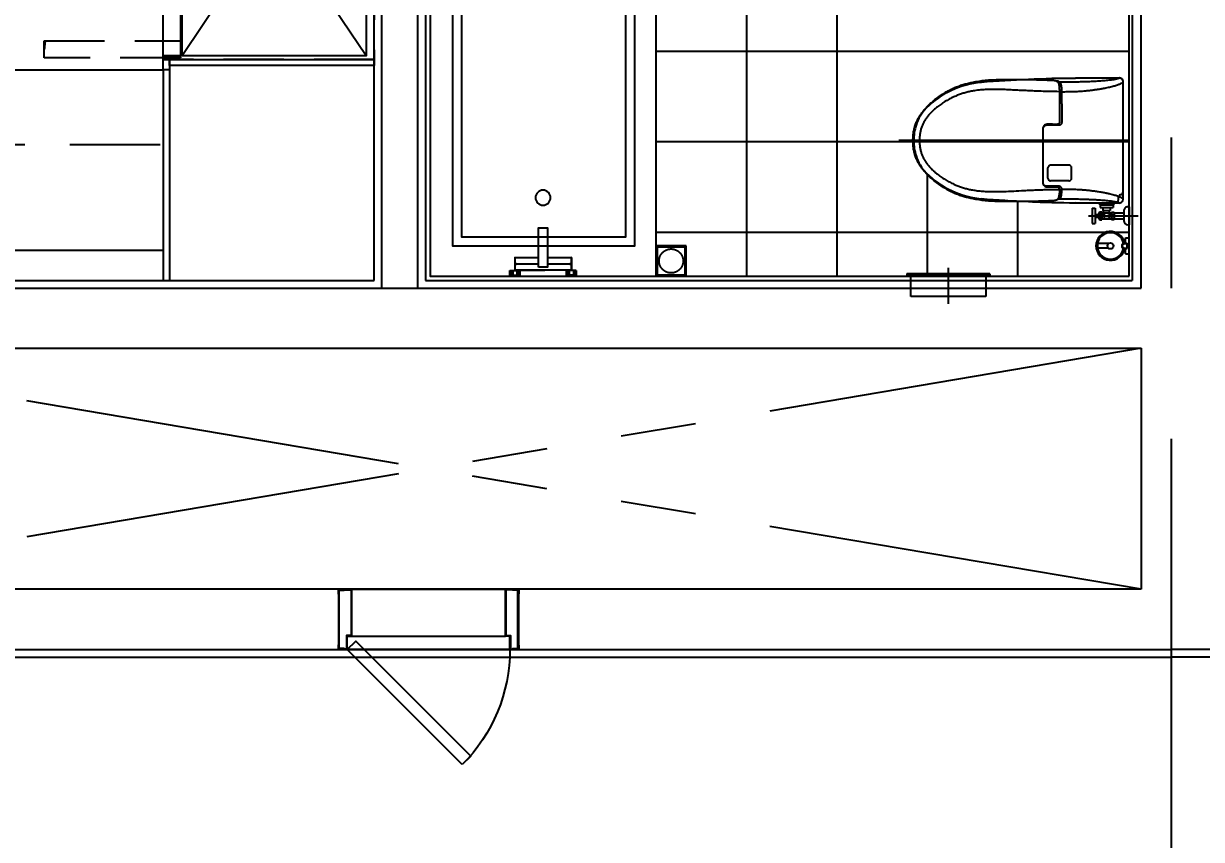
# Model space of a CAD drawing. Header units: millimetres. Extents: x 10000 to 302800, y 6800 to 229018.
# Drawn here: x 195569 to 199478, y 153506 to 156215 of the extents above; entities that cross this region are included whole.
import ezdxf
from ezdxf.enums import TextEntityAlignment as Align

# ---------------------------------------------------------------- set-up
doc = ezdxf.new("R2010")
doc.units = ezdxf.units.MM
doc.header["$LTSCALE"] = 400
doc.header["$MEASUREMENT"] = 0
for name, pattern in [('X-GRID_5~ROOF$0$CENTER2', [1.125, 0.75, -0.125, 0.125, -0.125]), ('X-ROOM TYPE-SR-2bay_1_8F 확장형-2$0$HIDDEN', [0.375, 0.25, -0.125]), ('X-ROOM TYPE-SR-2bay_1_8F 확장형-2$0$PHANTOM2', [1.25, 0.625, -0.125, 0.125, -0.125, 0.125, -0.125]), ('X-ROOM TYPE-SR-2bay_1_8F 확장형-2$0$X-ROOM TYPE-HOTEL-DS-1$0$DASHED', [3, 2, -1])]:
    doc.linetypes.add(name, pattern=pattern)
doc.layers.get('0').update_dxf_attribs({"linetype": 'CONTINUOUS'})
for name, color, linetype in [('A-DIM1', 7, 'CONTINUOUS'), ('X-EXT_8F$0$A-254', 254, 'CONTINUOUS'), ('X-GRID_5~ROOF$0$A-CEN1', 1, 'X-GRID_5~ROOF$0$CENTER2'), ('X-INT-HOTEL-8F$0$A-DOOR', 4, 'CONTINUOUS'), ('X-ROOM TYPE-SR-2bay_1_8F 확장형-1$0$.WA_Wall-Finish', 252, 'CONTINUOUS'), ('X-ROOM TYPE-SR-2bay_1_8F 확장형-1$0$A-WALD', 7, 'CONTINUOUS'), ('X-ROOM TYPE-SR-2bay_1_8F 확장형-2$0$.WA_Built-in_Lower', 252, 'CONTINUOUS'), ('X-ROOM TYPE-SR-2bay_1_8F 확장형-2$0$.WA_Floor-Fin', 252, 'CONTINUOUS'), ('X-ROOM TYPE-SR-2bay_1_8F 확장형-2$0$.WA_Sani-Fix', 252, 'CONTINUOUS'), ('X-ROOM TYPE-SR-2bay_1_8F 확장형-2$0$.WA_SANIDRAIN', 252, 'CONTINUOUS'), ('X-ROOM TYPE-SR-2bay_1_8F 확장형-2$0$.WA_Wall-Finish', 252, 'CONTINUOUS'), ('X-ROOM TYPE-SR-2bay_1_8F 확장형-2$0$A-OPEN2', 252, 'X-ROOM TYPE-SR-2bay_1_8F 확장형-2$0$X-ROOM TYPE-HOTEL-DS-1$0$DASHED'), ('X-ROOM TYPE-SR-2bay_1_8F 확장형-2$0$A-WALD', 7, 'CONTINUOUS'), ('X-ROOM TYPE-SR-2bay_1_8F 확장형-2$0$X-ROOM TYPE-SR-2bay_1$0$.WA_Sani-Fix', 252, 'CONTINUOUS')]:
    doc.layers.add(name, color=color, linetype=linetype)
doc.styles.add('X-ROOM TYPE-SR-2bay_1_8F 확장형-2$0$Hrtext', font='arial.ttf', dxfattribs={"width": 0.8})

# ---------------------------------------------------------------- blocks, each defined once
blk = doc.blocks.new('X-EXT_8F')
at = {"layer": 'X-EXT_8F$0$A-254'}
h = blk.add_hatch(dxfattribs=at)
h.set_pattern_fill('LINE', color=252, scale=100, angle=90)
h.set_pattern_definition([(90, (0, 0), (-317.5, 2e-14), [])])
edge = h.paths.add_edge_path()
edge.add_line((214444.8, 68021.2), (188877.6, 70521.2))
edge.add_line((188877.6, 70521.2), (174255.5, 70521.2))
edge.add_arc((174255.5, 68371.2), 2150, 90, 167)
edge.add_line((172160.6, 68854.9), (172053.9, 68392.8))
edge.add_arc((174148.8, 67909.2), 2150, 167, 180)
edge.add_line((171998.8, 67909.2), (171998.8, 38021.2))
edge.add_arc((174148.8, 38021.2), 2150, 180, 270)
edge.add_line((174148.8, 35871.2), (195098.8, 35871.2))
edge.add_line((195098.8, 35871.2), (195098.8, 36521.2))
edge.add_line((195098.8, 36521.2), (174648.8, 36521.2))
edge.add_arc((174648.8, 38021.2), 1500, 180, 270, ccw=False)
edge.add_line((173148.8, 38021.2), (173148.8, 67371.2))
edge.add_arc((174648.8, 67371.2), 1500, 90, 180, ccw=False)
edge.add_line((174648.8, 68871.2), (187974.8, 68871.2))
edge.add_line((187974.8, 68871.2), (202089.9, 68021.2))
edge.add_line((202089.9, 68021.2), (214444.8, 68021.2))
blk = doc.blocks.new('X-GRID_5~ROOF')
at = {"layer": 'X-GRID_5~ROOF$0$A-CEN1', "ltscale": 10}
blk.add_line((194598.8, 81871.2), (194598.8, 33068.4), dxfattribs=at)
blk = doc.blocks.new('X-ROOM TYPE-SR-2bay_1_8F 확장형-2$0$REF-604L')
at = {"layer": 'X-ROOM TYPE-SR-2bay_1_8F 확장형-2$0$.WA_Built-in_Lower', "ltscale": 2}
for p, q in [((-454, 27), (454, 638)), ((454, 27), (-454, 638))]:
    blk.add_line(p, q, dxfattribs=at)
at = {"layer": 'X-ROOM TYPE-SR-2bay_1_8F 확장형-2$0$.WA_Built-in_Lower', "linetype": 'X-ROOM TYPE-SR-2bay_1_8F 확장형-2$0$HIDDEN', "ltscale": 2}
for points in [[(-461, 643), (-461, 1095), (-404, 1095), (-404, 643)], [(461, 643), (461, 1095), (404, 1095), (404, 643)], [(-466, 700), (466, 700), (466, 0), (-466, 0)]]:
    blk.add_lwpolyline(points, close=True, dxfattribs=at)
at = {"layer": 'X-ROOM TYPE-SR-2bay_1_8F 확장형-2$0$.WA_Built-in_Lower'}
for points in [[(-454, 700), (-2, 700), (-2, 643), (-454, 643)], [(2, 643), (454, 643), (454, 700), (2, 700)], [(-454, 638), (454, 638), (454, 27), (-454, 27)]]:
    blk.add_lwpolyline(points, close=True, dxfattribs=at)
at = {"layer": 'X-ROOM TYPE-SR-2bay_1_8F 확장형-2$0$.WA_Built-in_Lower', "linetype": 'X-ROOM TYPE-SR-2bay_1_8F 확장형-2$0$HIDDEN', "ltscale": 2}
for centre, start, end in [((-470.1, 621.9), 9.4732, 85.4517), ((470.1, 621.9), 94.5483, 170.5268)]:
    blk.add_arc(centre, 474.6, start, end, dxfattribs=at)
at = {"layer": 'X-ROOM TYPE-SR-2bay_1_8F 확장형-2$0$.WA_Built-in_Lower', "ltscale": 2, "style": 'X-ROOM TYPE-SR-2bay_1_8F 확장형-2$0$Hrtext', "width": 0.8}
for s, p in [('R.E.F', (0, 440.7)), ('604L', (0, 259))]:
    blk.add_text(s, height=100, dxfattribs=at).set_placement(p, align=Align.MIDDLE_CENTER)
blk = doc.blocks.new('X-ROOM TYPE-SR-2bay_1_8F 확장형-2$0$X-ROOM TYPE-SR-2bay_1$0$A$Cb303d7f0')
at = {"layer": 'X-ROOM TYPE-SR-2bay_1_8F 확장형-2$0$.WA_Sani-Fix', "ltscale": 250}
for p, q in [((0.1, 482.1), (0, 482.1)), ((0, 482.1), (2.4, 482.1)), ((0, 482.1), (0, 482.1)), ((0.1, 455.8), (0.1, 482.1)), ((2.4, 484.9), (2.9, 485.4)), ((2.9, 485.3), (2.4, 484.8)), ((2.4, 484.9), (2.4, 453)), ((2.4, 478.1), (2.9, 478.5)), ((2.4, 475.6), (2.9, 475.7)), ((2.9, 485.4), (2.9, 452.5)), ((2.9, 485.4), (17.9, 485.4)), ((17.9, 485.3), (2.9, 485.3)), ((17.9, 478.5), (2.9, 478.5)), ((17.9, 475.7), (2.9, 475.7)), ((17.9, 485.4), (18.4, 484.9)), ((17.9, 485.4), (17.9, 452.5)), ((18.4, 484.8), (17.9, 485.3)), ((18.4, 478.1), (17.9, 478.5)), ((18.4, 475.6), (17.9, 475.7)), ((18.4, 484.9), (18.4, 453)), ((0.1, 455.8), (0, 455.7)), ((0, 455.7), (2.4, 455.7)), ((0, 455.7), (0, 455.7)), ((2.4, 462.3), (2.9, 462.2)), ((2.4, 459.7), (2.9, 459.3)), ((2.4, 453), (2.9, 452.5)), ((2.4, 453), (2.9, 452.5)), ((17.9, 462.2), (2.9, 462.2)), ((17.9, 459.3), (2.9, 459.3)), ((17.9, 452.5), (2.9, 452.5)), ((2.9, 452.5), (17.9, 452.5)), ((18.4, 462.3), (17.9, 462.2)), ((18.4, 459.7), (17.9, 459.3)), ((17.9, 452.5), (18.4, 453)), ((17.9, 452.5), (18.4, 453)), ((19.1, 445.6), (17.9, 444.4)), ((17.9, 444.4), (19.1, 443.2)), ((19.1, 458.5), (18.4, 458.5)), ((61.3, 469), (19.1, 469)), ((19.1, 469), (19.1, 468.5)), ((19.1, 469), (19.1, 468.5)), ((19.1, 468.6), (19.1, 468.6)), ((19.1, 468.5), (19.1, 281.5)), ((37.4, 469), (37.4, 469)), ((37.4, 469), (37.5, 468.9)), ((37.5, 468.9), (37.5, 469)), ((37.5, 468.9), (37.8, 468.9)), ((37.5, 468.9), (37.5, 468.9)), ((37.8, 468.9), (37.8, 468)), ((42.6, 468), (37.8, 468)), ((39.4, 469), (39.4, 468)), ((40.2, 467.2), (40.2, 468)), ((40.2, 390), (40.2, 463.8)), ((41, 469), (41, 468)), ((42.6, 468.9), (42.9, 468.9)), ((42.6, 468.9), (42.6, 468)), ((42.9, 469), (42.9, 469)), ((42.9, 469), (42.9, 468.9)), ((42.9, 468.9), (43, 468.9)), ((43, 468.9), (43, 469)), ((43, 469), (43, 469)), ((61.3, 469), (61.3, 468.5)), ((61.3, 469), (61.3, 468.5)), ((61.3, 390), (61.3, 468.5)), ((40.2, 286.2), (40.2, 360)), ((61.3, 281.5), (61.3, 360)), ((0.1, 294.2), (0, 294.3)), ((0, 294.3), (2.4, 294.3)), ((0, 294.3), (0, 294.3)), ((0.1, 294.2), (0.1, 267.9)), ((2.4, 297), (2.9, 297.5)), ((2.4, 297), (2.9, 297.5)), ((2.4, 265.1), (2.4, 297)), ((2.4, 290.3), (2.9, 290.7)), ((2.4, 287.7), (2.9, 287.8)), ((2.4, 274.4), (2.9, 274.3)), ((2.9, 264.6), (2.9, 297.5)), ((17.9, 297.5), (2.9, 297.5)), ((2.9, 297.5), (17.9, 297.5)), ((17.9, 290.7), (2.9, 290.7)), ((17.9, 287.8), (2.9, 287.8)), ((17.9, 274.3), (2.9, 274.3)), ((19.1, 304.8), (17.9, 303.6)), ((19.1, 302.4), (17.9, 303.6)), ((17.9, 264.6), (17.9, 297.5)), ((17.9, 297.5), (18.4, 297)), ((17.9, 297.5), (18.4, 297)), ((18.4, 290.3), (17.9, 290.7)), ((18.4, 287.7), (17.9, 287.8)), ((18.4, 274.4), (17.9, 274.3)), ((18.4, 265.1), (18.4, 297)), ((19.1, 291.5), (18.4, 291.5)), ((61.2, 281), (19.2, 281)), ((27.3, 281.2), (27.2, 281.2)), ((37.4, 281.1), (37.4, 281)), ((37.5, 281.1), (37.4, 281.1)), ((40.2, 281), (37.5, 281.1)), ((37.5, 281), (37.5, 281.1)), ((37.5, 281.1), (37.5, 281.1)), ((37.5, 281), (37.5, 281)), ((40.2, 281), (40.2, 282.7)), ((42.9, 281.1), (40.2, 281)), ((40.2, 281), (40.2, 281)), ((43, 281.1), (42.9, 281.1)), ((42.9, 281.1), (42.9, 281.1)), ((42.9, 281.1), (42.9, 281)), ((43, 281), (43, 281.1)), ((43, 281), (43, 281)), ((53.3, 281.2), (53.1, 281.2)), ((0.1, 267.9), (0, 267.9)), ((0, 267.9), (2.4, 267.9)), ((0, 267.9), (0, 267.9)), ((2.4, 271.9), (2.9, 271.5)), ((2.9, 264.7), (2.4, 265.2)), ((2.4, 265.1), (2.9, 264.6)), ((17.9, 271.5), (2.9, 271.5)), ((17.9, 264.7), (2.9, 264.7)), ((2.9, 264.6), (17.9, 264.6)), ((18.4, 271.9), (17.9, 271.5)), ((18.4, 265.2), (17.9, 264.7)), ((17.9, 264.6), (18.4, 265.1))]:
    blk.add_line(p, q, dxfattribs=at)
blk.add_lwpolyline([(1500.1, 0), (0.1, 0), (0.1, 750), (1500.1, 750), (1500.1, 0)], dxfattribs=at)
for points in [[(1335.1, 680), (1335.1, 75), (100.1, 75), (100.1, 680)], [(1305.1, 650), (1305.1, 105), (130.1, 105), (130.1, 650)], [(30, 360), (160, 360), (160, 390), (30, 390)]]:
    blk.add_lwpolyline(points, close=True, dxfattribs=at)
for centre, radius in [((40.2, 465.5), 1.3), ((260.1, 375), 25), ((40.2, 284.5), 1.3)]:
    blk.add_circle(centre, radius, dxfattribs=at)
for centre, start, end in [((59.3, 468.5), 0, 3.3367), ((21.1, 281.5), 180, 195.3918)]:
    blk.add_arc(centre, 2, start, end, dxfattribs=at)
for points, knots in [([(19.8, 469), (19.7, 469), (19.7, 469), (19.6, 469), (19.5, 469), (19.5, 468.9), (19.4, 468.9), (19.4, 468.9), (19.3, 468.9), (19.3, 468.9), (19.3, 468.9), (19.3, 468.8), (19.2, 468.8), (19.2, 468.8), (19.2, 468.8), (19.2, 468.8), (19.2, 468.8), (19.2, 468.8), (19.2, 468.8), (19.2, 468.7), (19.1, 468.7), (19.1, 468.7), (19.1, 468.7), (19.1, 468.7), (19.1, 468.7), (19.1, 468.6), (19.1, 468.6), (19.1, 468.6)], [0, 0, 0, 0, 0.0866325, 0.1633608, 0.2311611, 0.2909686, 0.3436484, 0.3899998, 0.4307608, 0.4666085, 0.4981597, 0.5259888, 0.5506554, 0.5726583, 0.5924328, 0.6103575, 0.6267612, 0.6419303, 0.6561173, 0.6695449, 0.6823696, 0.6946929, 0.7065976, 0.7294207, 0.7513152, 0.7726837, 0.793902, 0.793902, 0.793902, 0.793902]), ([(19.1, 468.6), (19.1, 468.6), (19.1, 468.6), (19.1, 468.5), (19.1, 468.5)], [0, 0, 0, 0, 0.0584614, 0.1164704, 0.1164704, 0.1164704, 0.1164704]), ([(19.1, 468.5), (19.1, 457.9), (19.1, 437.6), (19.1, 408.6), (19.2, 390.2), (19.4, 381.5)], [0, 0, 0, 0, 31.864203, 60.930077, 87.033705, 87.033705, 87.033705, 87.033705]), ([(37.4, 469), (36.2, 468.9), (33.8, 468.9), (30.4, 468.8), (27.3, 468.8), (24.6, 468.7), (22.4, 468.6), (20.7, 468.7), (19.7, 468.5), (19.3, 468.6), (19.2, 468.6)], [0, 0, 0, 0, 3.647384, 7.111085, 10.272064, 13.020797, 15.264549, 16.92805, 17.955406, 18.189779, 18.189779, 18.189779, 18.189779]), ([(37.8, 468.9), (37.8, 468.9), (37.8, 469), (37.8, 469), (37.8, 469)], [0, 0, 0, 0, 0.03296022, 0.06527932, 0.06527932, 0.06527932, 0.06527932]), ([(40.2, 467.2), (40, 467.2), (39.6, 467.2), (39.1, 466.8), (38.7, 466.4), (38.5, 465.8), (38.5, 465.2), (38.7, 464.6), (39.1, 464.2), (39.6, 463.8), (40, 463.8), (40.2, 463.8)], [0, 0, 0, 0, 0.596081, 1.192099, 1.787989, 2.383764, 2.979488, 3.575246, 4.171106, 4.767086, 5.363145, 5.363145, 5.363145, 5.363145]), ([(40.2, 463.8), (40.4, 463.8), (40.8, 463.8), (41.3, 464.2), (41.7, 464.6), (41.9, 465.2), (41.9, 465.8), (41.7, 466.4), (41.3, 466.8), (40.8, 467.2), (40.4, 467.2), (40.2, 467.2)], [0, 0, 0, 0, 0.596081, 1.192099, 1.787989, 2.383764, 2.979488, 3.575246, 4.171106, 4.767086, 5.363145, 5.363145, 5.363145, 5.363145]), ([(61.2, 468.6), (61.1, 468.6), (60.7, 468.5), (59.7, 468.7), (58.1, 468.6), (55.9, 468.7), (53.1, 468.8), (50, 468.8), (46.6, 468.9), (44.2, 468.9), (43, 469)], [0, 0, 0, 0, 0.234373, 1.261729, 2.92523, 5.168982, 7.917714, 11.078693, 14.542395, 18.189779, 18.189779, 18.189779, 18.189779]), ([(61, 468.9), (61, 468.9), (61, 468.9), (60.9, 469), (60.8, 469), (60.8, 469), (60.7, 469), (60.7, 469)], [0, 0, 0, 0, 0.0535902, 0.1145196, 0.1836841, 0.26205, 0.3506713, 0.3506713, 0.3506713, 0.3506713]), ([(61.3, 468.8), (61.3, 468.8), (61.3, 468.8), (61.2, 468.8), (61.2, 468.8), (61.2, 468.8), (61.2, 468.8), (61.2, 468.9), (61.1, 468.9), (61.1, 468.9), (61.1, 468.9), (61.1, 468.9)], [0, 0, 0, 0, 0.0170271, 0.0354713, 0.0556848, 0.0780702, 0.1030885, 0.1312662, 0.1631967, 0.1995095, 0.2408535, 0.2408535, 0.2408535, 0.2408535]), ([(61.2, 390), (61.2, 395.9), (61.3, 411.4), (61.3, 437.6), (61.3, 457.9), (61.3, 468.5)], [8.533766, 8.533766, 8.533766, 8.533766, 26.103627, 55.169502, 87.033706, 87.033706, 87.033706, 87.033706]), ([(61.3, 468.6), (61.3, 468.6), (61.3, 468.6), (61.3, 468.6), (61.3, 468.7), (61.3, 468.7), (61.3, 468.7), (61.3, 468.7), (61.3, 468.7), (61.3, 468.7), (61.3, 468.7), (61.3, 468.7), (61.3, 468.8), (61.3, 468.8), (61.3, 468.8)], [0, 0, 0, 0, 0.0138195, 0.0272366, 0.0404187, 0.0534882, 0.0665439, 0.079683, 0.0929976, 0.1065828, 0.1205432, 0.1349973, 0.150084, 0.166006, 0.166006, 0.166006, 0.166006]), ([(19.1, 381.3), (19.1, 381.4), (19.2, 381.4), (19.3, 381.4), (19.3, 381.5), (19.4, 381.5)], [0, 0, 0, 0, 0.0540681, 0.1539822, 0.3064699, 0.3064699, 0.3064699, 0.3064699]), ([(19.4, 368.5), (19.3, 368.5), (19.3, 368.6), (19.2, 368.6), (19.1, 368.6), (19.1, 368.7)], [0, 0, 0, 0, 0.1524879, 0.2524019, 0.30647, 0.30647, 0.30647, 0.30647]), ([(19.1, 281.5), (19.1, 292.1), (19.1, 312.4), (19.1, 341.4), (19.2, 359.8), (19.4, 368.5)], [0, 0, 0, 0, 31.839941, 60.917528, 87.033707, 87.033707, 87.033707, 87.033707]), ([(19.4, 368.5), (19.4, 369.9), (19.4, 372.6), (19.4, 377), (19.4, 379.9), (19.4, 381.5)], [0, 0, 0, 0, 3.972468, 8.356626, 12.934128, 12.934128, 12.934128, 12.934128]), ([(61.3, 281.5), (61.3, 292.1), (61.3, 312.4), (61.3, 338.6), (61.2, 354.1), (61.2, 360)], [0, 0, 0, 0, 31.864206, 60.930082, 78.499943, 78.499943, 78.499943, 78.499943]), ([(27.2, 281.2), (26.2, 281.2), (24.6, 281.3), (22.4, 281.4), (20.6, 281.3), (19.8, 281.5), (19.2, 281.4), (19.1, 281.5)], [0, 0, 0, 0, 2.748761, 4.992542, 6.65606, 7.683409, 8.042773, 8.042773, 8.042773, 8.042773]), ([(37.4, 281.1), (36.2, 281.1), (33.8, 281.1), (31.3, 281.1), (29.9, 281.2), (29.7, 281.2)], [0, 0, 0, 0, 3.647378, 7.111, 7.700546, 7.700546, 7.700546, 7.700546]), ([(40.2, 282.7), (40, 282.7), (39.6, 282.8), (39.1, 283.1), (38.7, 283.6), (38.5, 284.2), (38.5, 284.8), (38.7, 285.3), (39.1, 285.8), (39.6, 286.1), (40, 286.2), (40.2, 286.2)], [0, 0, 0, 0, 0.596081, 1.192099, 1.787989, 2.383764, 2.979488, 3.575246, 4.171106, 4.767086, 5.363145, 5.363145, 5.363145, 5.363145]), ([(40.2, 286.2), (40.4, 286.2), (40.8, 286.1), (41.3, 285.8), (41.7, 285.3), (41.9, 284.8), (41.9, 284.2), (41.7, 283.6), (41.3, 283.1), (40.8, 282.8), (40.4, 282.7), (40.2, 282.7)], [0, 0, 0, 0, 0.596081, 1.192099, 1.787989, 2.383764, 2.979488, 3.575246, 4.171106, 4.767086, 5.363145, 5.363145, 5.363145, 5.363145]), ([(50.7, 281.2), (50.5, 281.2), (49.2, 281.1), (46.6, 281.1), (44.2, 281.1), (43, 281.1)], [0, 0, 0, 0, 0.589545, 4.053167, 7.700546, 7.700546, 7.700546, 7.700546]), ([(61.3, 281.5), (61.3, 281.4), (60.6, 281.5), (59.8, 281.3), (58.1, 281.4), (55.9, 281.3), (54.2, 281.2), (53.3, 281.2)], [0, 0, 0, 0, 0.359364, 1.386712, 3.05023, 5.294011, 8.042772, 8.042772, 8.042772, 8.042772]), ([(61.2, 281), (61.3, 281.1), (61.3, 281.2), (61.3, 281.4), (61.3, 281.5)], [0, 0, 0, 0, 0.2684687, 0.5368718, 0.5368718, 0.5368718, 0.5368718])]:
    blk.add_open_spline(points, degree=3, knots=knots, dxfattribs=at)
for points in [[(19.2, 468.5), (19.1, 468.5), (19.1, 468.5), (19.1, 468.5)], [(19.2, 468.6), (19.2, 468.6), (19.2, 468.6), (19.2, 468.5)], [(42.6, 469), (42.6, 469), (42.6, 469), (42.6, 469)], [(42.6, 469), (42.6, 469), (42.6, 468.9), (42.6, 468.9)], [(61.1, 468.9), (61.1, 468.9), (61, 468.9), (61, 468.9)], [(61.3, 468.5), (61.3, 468.6), (61.2, 468.6), (61.2, 468.6)], [(61.3, 468.5), (61.3, 468.5), (61.3, 468.5), (61.3, 468.5)], [(29.7, 281.2), (28.9, 281.2), (28.1, 281.2), (27.3, 281.2)], [(53.1, 281.2), (52.3, 281.2), (51.5, 281.2), (50.7, 281.2)]]:
    blk.add_open_spline(points, degree=3, dxfattribs=at)
blk = doc.blocks.new('X-ROOM TYPE-SR-2bay_1_8F 확장형-2$0$I-TOILET2')
for p, q in [((250, -135), (250, 29.8)), ((250, -135), (250, 29.8)), ((-207.3, -32.1), (-206.4, -177.9)), ((195.3, -20), (-195.3, -20)), ((0, 0), (0, -764)), ((180, -26.8), (180.9, -29.5)), ((195.6, -35), (188.4, -35)), ((220.2, -4), (220.2, 0)), ((220.2, 0), (280.2, 0)), ((234.2, -18), (266.2, -18)), ((239.9, -50), (239.9, -18)), ((260.4, -50), (260.4, -18)), ((280.2, -4), (280.2, 0)), ((207.6, -47.1), (206.8, -177.9)), ((207.6, -52), (214.2, -52)), ((214.2, -98), (214.2, -52)), ((214.2, -53.5), (222.9, -53.5)), ((222.9, -96.5), (222.9, -53.5)), ((222.9, -62.5), (232.9, -62.5)), ((232.9, -87.5), (232.9, -62.5)), ((250.2, -64.8), (232.9, -64.8)), ((237.7, -50), (262.7, -50)), ((237.7, -59), (237.7, -50)), ((237.7, -59), (262.7, -59)), ((239.9, -77), (239.9, -59)), ((239.9, -85.3), (239.9, -75)), ((260.4, -91), (260.4, -59)), ((262.7, -59), (262.7, -50)), ((207.3, -98), (214.2, -98)), ((214.2, -96.5), (222.9, -96.5)), ((222.9, -87.5), (232.9, -87.5)), ((225.2, -113), (275.2, -113)), ((225.2, -123), (225.2, -113)), ((250.2, -85.3), (232.9, -85.3)), ((237.2, -98), (237.2, -91)), ((237.2, -91), (263.2, -91)), ((237.2, -98), (263.2, -98)), ((237.2, -98), (245.4, -103)), ((239.9, -91), (239.9, -86.5)), ((245.4, -103), (254.9, -103)), ((245.4, -113), (245.4, -103)), ((254.9, -103), (263.2, -98)), ((254.9, -113), (254.9, -103)), ((263.2, -98), (263.2, -91)), ((275.2, -123), (275.2, -113)), ((225.2, -123), (275.2, -123)), ((125, -190.9), (91, -190.9)), ((-189.2, -234.2), (-189.1, -234.2)), ((-162.3, -231.5), (-161.6, -231.5)), ((-75.8, -231.1), (-75.8, -231.1)), ((82.2, -199.7), (82.2, -260.7)), ((133.8, -199.7), (133.8, -260.7)), ((-53.6, -254.6), (-53.6, -255.5)), ((-53.6, -255.5), (-53.6, -257.7)), ((125, -269.5), (91, -269.5)), ((139.1, -285.3), (-38.6, -284.9)), ((148.5, -283.9), (148.7, -283.8))]:
    blk.add_line(p, q)
for points in [[(-207.2, -34.3), (-206.9, -74.9), (-206.2, -177.8), (-206.1, -187.8), (-205.6, -227.8), (-204.6, -267.8), (-203.3, -307.8), (-202.2, -331.7)], [(202.6, -333.3), (203.2, -320.4), (204.6, -280.4), (205.9, -229.1), (206.6, -177.8), (206.7, -167.8), (207, -127.8), (207.8, -32.9)], [(207, -29.3), (207.1, -29.4), (207.2, -29.8), (207.2, -30), (207.3, -30.2), (207.3, -30.2), (207.3, -30.2)], [(207.3, -30.3), (207.3, -30.2), (207.3, -30.2)], [(207.6, -30.3), (207.7, -30.6), (207.8, -32.9)], [(-199.1, -245.3), (-199, -244.9), (-198.5, -242.9), (-198, -241.8), (-197.6, -241.2), (-197.3, -240.7), (-196.8, -240.2), (-196.3, -239.5), (-195.7, -238.9), (-194.9, -238), (-194, -237.1), (-193.2, -236.3), (-192.4, -235.7), (-191.7, -235.3), (-191.1, -235), (-190.4, -234.7), (-189.5, -234.3), (-189.3, -234.2)], [(-189.3, -234.2), (-188.5, -234), (-187.8, -233.8)], [(-189.1, -234.2), (-186.9, -233.5), (-184.2, -233), (-181, -232.5), (-176.8, -232.1), (-172, -231.8), (-167.3, -231.6), (-162.3, -231.5)], [(-161.6, -231.5), (-154.9, -231.2), (-141.6, -231), (-128.2, -230.9), (-95.5, -231)], [(-87.3, -231), (-81.7, -231.1), (-75.8, -231.1)], [(-87.3, -231), (-87.2, -231), (-75.8, -231.1)], [(-74.9, -231.1), (-72.6, -231.1), (-68.7, -231.1), (-66, -231.1), (-63.8, -231.1), (-61.8, -231.1), (-59.9, -231.1), (-57.7, -231.7), (-56.1, -232.8), (-54.6, -234.7)], [(161, -231.1), (165.6, -231.2), (169.9, -231.3), (173.8, -231.6), (177.2, -231.9), (181, -232.3), (184, -232.8), (186.5, -233.4), (189.1, -234.1), (190.7, -234.6), (191.5, -235), (192, -235.3), (192.5, -235.6), (193, -235.9), (193.6, -236.4), (194.3, -237.1), (195.2, -237.9), (196, -238.8), (196.6, -239.5), (197.2, -240.2), (197.7, -240.9), (198.2, -241.5), (198.6, -242.3), (199.2, -244.3), (199.3, -245)], [(-54.6, -234.7), (-53.9, -236.2), (-53.7, -237.9)], [(-53.6, -257.7), (-53.6, -259.6), (-53.6, -262.9), (-53.6, -263.4), (-53.6, -266.2), (-53.6, -266.2)], [(-53.6, -266.2), (-53.6, -267.6), (-53.6, -271.6), (-53.3, -275.3), (-52.1, -278.5), (-50.5, -281.1), (-48.5, -283.2), (-46.2, -284.6), (-44, -285.6), (-40.9, -286.2), (-38.1, -286.3), (-35.2, -286.3), (-32.2, -286.3), (-29.1, -286.3), (-25.8, -286.3), (-17.7, -286.2), (-9.1, -286.2), (5.7, -286.2), (19.9, -286.2), (36.3, -286.3), (52.8, -286.3), (69.4, -286.4), (81.8, -286.4), (94.4, -286.5), (106.4, -286.6), (112.9, -286.6), (119, -286.7), (125.2, -286.7), (132.2, -286.7), (135.2, -286.8), (138.3, -286.8), (141.4, -286.8), (143.6, -286.4), (145.5, -285.7), (148.3, -284.1)], [(154, -237.5), (154.4, -235.5), (154.8, -234.6)], [(154, -245), (154, -243.4), (154, -237.5)], [(154, -253.2), (154, -248.3), (154, -245)], [(154, -260.1), (154, -259.6), (154, -253.4), (154, -253.2)], [(154, -271.6), (154, -269.4), (154, -264.3), (154, -260.1)], [(148.3, -284.1), (148.6, -283.9), (148.6, -283.9)]]:
    blk.add_lwpolyline(points)
for centre, radius in [((243.7, -54.5), 4.5), ((256.7, -54.5), 4.5), ((244.2, -94.5), 3.5), ((256.2, -94.5), 3.5)]:
    blk.add_circle(centre, radius)
for centre, radius, start, end in [((-195.3, -32), 12.1, 87.0061, 190.8988), ((-195.3, -32), 12, 90, 180.3516), ((170.5, -30), 10, 18.4349, 90), ((188.4, -27), 8, 198.4349, 270.001), ((195, -32.7), 12.5, 15.732, 89.9607), ((195.6, -47), 12, 359.6484, 90), ((269.8, -13.2), 64.8, 194.351, 195.311), ((207.2, -30.4), 0.5, 8.6975, 89.6584), ((206.2, -49.4), 19.1, 85.8702, 86.7417), ((234.2, -4), 14, 180, 270), ((266.2, -4), 14, 270, 0), ((250.2, -75), 10.2, 90.0006, 90), ((250.2, -116.6), 7.84, 234.9654, 305.0346), ((3945.4, -152.5), 4151.9, 180.3516, 184.6662), ((-3945.1, -152.5), 4151.9, 355.3338, 359.6484), ((-61, 3506.3), 3737.5, 269.4713, 269.5972), ((-75.6, -211.3), 19.8, 269.4497, 273.3137), ((161.6, -238.5), 7.81, 144.278, 150.5348), ((160.8, -237.9), 6.78, 87.9699, 144.3081), ((-855.9, -250.5), 802.3, 359.6421, 0.898), ((-83.6, -254.5), 30, 359.8511, 1.2599), ((139.5, -272.6), 14.5, 308.8448, 3.8583), ((96.3, -466.6), 290, 184.6662, 225.4986), ((-95.9, -466.6), 290, 314.5014, 356.1743), ((-8.8, -573.6), 140, 225.4986, 252.4985), ((9.2, -573.6), 140, 287.5015, 314.5014), ((0.2, -545), 170, 252.4985, 270), ((0.2, -545), 170, 270, 287.5015)]:
    blk.add_arc(centre, radius, start, end)
for points, knots in [([(-194.2, -231.4), (-194.2, -220.2), (-194.3, -209), (-194.5, -191.9), (-194.9, -174.5), (-195.3, -159.1), (-195.7, -146.1), (-196, -135.3), (-196.5, -124.9), (-197, -114.5), (-197.5, -104.2), (-198.2, -94.1), (-199, -84.2), (-199.9, -74.7), (-200.8, -66.5), (-201.6, -59.5), (-202.5, -53.8), (-203.3, -48.8), (-204.1, -44.4), (-204.9, -40.9), (-205.6, -38), (-206.2, -35.9), (-206.7, -34.4), (-207.2, -33.5), (-207.4, -33), (-207.4, -33), (-207.4, -33)], [0, 0, 0, 0, 0.064012, 0.132694, 0.202073, 0.2708, 0.315636, 0.35721, 0.398815, 0.440518, 0.482162, 0.523833, 0.565491, 0.607062, 0.648707, 0.679915, 0.711169, 0.742263, 0.773422, 0.804615, 0.835803, 0.866985, 0.898164, 0.938287, 0.978539, 1, 1, 1, 1]), ([(-161.9, -221.5), (-162, -216), (-162, -204.8), (-162.2, -188.1), (-162.9, -171.3), (-164, -156.5), (-165.1, -143.2), (-166.4, -131.4), (-167.8, -119.5), (-169.5, -107.7), (-171.3, -96.1), (-173.1, -85.8), (-174.9, -76.8), (-176.5, -68.9), (-178.3, -61.3), (-180, -54.2), (-181.9, -47.7), (-183.7, -41.7), (-185.5, -36.4), (-187.3, -31.8), (-188.9, -28), (-190.5, -25), (-191.8, -22.7), (-193, -21.1), (-194, -20.2), (-194.6, -19.9), (-194.6, -19.9), (-194.6, -19.9)], [0, 0, 0, 0, 0.05939, 0.119488, 0.179202, 0.238814, 0.279295, 0.323099, 0.366965, 0.410611, 0.454369, 0.498012, 0.530823, 0.563526, 0.596261, 0.629018, 0.661793, 0.694477, 0.727168, 0.759884, 0.792646, 0.825385, 0.858056, 0.890746, 0.933147, 0.975569, 1, 1, 1, 1]), ([(194.6, -20.1), (194.5, -20.2), (194.2, -20.4), (193.4, -21.1), (192.2, -22.7), (190.9, -24.9), (189.3, -27.9), (187.7, -31.7), (185.9, -36.2), (184.1, -41.4), (182.3, -47.3), (180.3, -54.6), (178.1, -63.3), (175.9, -73.5), (173.6, -85), (171.4, -97.7), (169.3, -111.6), (167.4, -125.7), (165.8, -140.1), (164.6, -153.5), (163.7, -165.9), (163, -177.1), (162.6, -188.1), (162.4, -199.3), (162.3, -210.1), (162.3, -217.2), (162.3, -223.3)], [0, 0, 0, 0, 0.015467, 0.060145, 0.094504, 0.128862, 0.163425, 0.197846, 0.232232, 0.266659, 0.301196, 0.335503, 0.381604, 0.427513, 0.473518, 0.528819, 0.583939, 0.639273, 0.694391, 0.75002, 0.793592, 0.835318, 0.87733, 0.918895, 0.961183, 1, 1, 1, 1]), ([(207.7, -33), (207.7, -33), (207.7, -33), (207.5, -33.5), (207.1, -34.4), (206.5, -35.9), (205.9, -38.1), (205.2, -41), (204.4, -44.6), (203.6, -49), (202.8, -54.1), (201.9, -59.8), (201.1, -66.8), (200.2, -75.1), (199.3, -84.7), (198.5, -95.3), (197.7, -106.9), (197.1, -119.4), (196.5, -131.9), (196.1, -144.5), (195.7, -156.7), (195.4, -168.5), (195.1, -180.1), (194.9, -191.8), (194.7, -203.5), (194.6, -214.6), (194.6, -222), (194.6, -233.2)], [0, 0, 0, 0, 0.021485, 0.061957, 0.10246, 0.133797, 0.164978, 0.1964, 0.227628, 0.25915, 0.290442, 0.321785, 0.353225, 0.395007, 0.43687, 0.47873, 0.528978, 0.579307, 0.629488, 0.679853, 0.729622, 0.774484, 0.820484, 0.867066, 0.913117, 0.958955, 1, 1, 1, 1]), ([(90.9, -191), (90, -191.1), (89, -191.2), (86.9, -191.8), (85.9, -192.5), (84.2, -194.1), (83.4, -195.1), (82.5, -197.3), (82.4, -198.5), (82.2, -199.6), (82.2, -199.6), (82.2, -199.7)], [0, 0, 0, 0, 0.220349, 0.220349, 0.477934, 0.477934, 0.73552, 0.73552, 0.993105, 0.993105, 1, 1, 1, 1]), ([(133.8, -199.7), (133.7, -198.8), (133.6, -197.8), (133.1, -196.1), (132.7, -195.4), (131.8, -194.1), (131.3, -193.5), (129.6, -192.1), (128.2, -191.4), (126.2, -191), (125.6, -191), (125.1, -190.9)], [0, 0, 0, 0, 0.214586, 0.214586, 0.383388, 0.383388, 0.552189, 0.552189, 0.874057, 0.874057, 1, 1, 1, 1]), ([(-195.8, -233.5), (-195.9, -233.8), (-196.2, -234.3), (-196.6, -235.7), (-197, -237.4), (-197.2, -239.1), (-197.3, -240.4), (-197.4, -240.9)], [0, 0, 0, 0, 0.222617, 0.435601, 0.65542, 0.870941, 1, 1, 1, 1]), ([(-161.8, -223.3), (-163.7, -223.4), (-167.4, -223.4), (-173, -223.7), (-178.1, -224.1), (-182.6, -224.8), (-186.4, -225.6), (-189.4, -226.5), (-191.3, -227.6), (-191.9, -228.3), (-192.3, -228.7)], [0, 0, 0, 0, 0.125188, 0.250228, 0.37523, 0.500223, 0.625184, 0.750095, 0.874994, 1, 1, 1, 1]), ([(-161.9, -231.5), (-162.1, -245.1), (-162.3, -259), (-162.9, -280.3), (-163.7, -302.6), (-164.6, -324.8), (-165.6, -346.9), (-166.7, -369), (-167.8, -390.5), (-168.8, -411.4), (-169.5, -431.7), (-169.7, -452.1), (-169.2, -472.5), (-167.8, -493), (-165.5, -511.2), (-162.6, -527.2), (-159.5, -540.6), (-155.7, -553.6), (-151.4, -566.1), (-145.9, -579.3), (-139.3, -593.3), (-131.2, -607.8), (-122.3, -621.8), (-113.6, -633.7), (-105.4, -643.8), (-98, -652), (-90.1, -659.9), (-81.8, -667.2), (-73, -674), (-63.6, -680), (-53.8, -685.1), (-43.4, -689.3), (-32.7, -692.3), (-21.8, -694.4), (-10.7, -695.6), (0.5, -696), (11.6, -695.5), (22.7, -694.3), (33.6, -692.2), (44.3, -689.1), (54.6, -684.9), (64.4, -679.7), (73.8, -673.6), (82.6, -666.9), (90.9, -659.5), (98.7, -651.6), (106.1, -643.4), (114.2, -633.3), (122.9, -621.4), (131.8, -607.4), (139.8, -592.9), (146.5, -578.9), (151.9, -565.6), (156.3, -553), (160, -539.8), (163.2, -526.2), (165.8, -511.3), (167.9, -495.1), (169.2, -477.7), (169.9, -460.2), (170, -442.8), (169.5, -419.9), (168.2, -391.5), (166.7, -362.2), (165.5, -337.4), (164.6, -317.2), (163.8, -296.9), (163.1, -276.5), (162.6, -256.1), (162.4, -242.5), (162.4, -231.1)], [0, 0, 0, 0, 0.017468, 0.038115, 0.058774, 0.079457, 0.100133, 0.120761, 0.141444, 0.160355, 0.179317, 0.198197, 0.217134, 0.236065, 0.255007, 0.267935, 0.28084, 0.292946, 0.305088, 0.317189, 0.332344, 0.34748, 0.362611, 0.37778, 0.387871, 0.397986, 0.408084, 0.418164, 0.428265, 0.438365, 0.448457, 0.458563, 0.468641, 0.478758, 0.488851, 0.498949, 0.509052, 0.519132, 0.529242, 0.539332, 0.549389, 0.559483, 0.569568, 0.579688, 0.589778, 0.599854, 0.609951, 0.620083, 0.63519, 0.650344, 0.665466, 0.680608, 0.69272, 0.704817, 0.717428, 0.73034, 0.743166, 0.759319, 0.77546, 0.791634, 0.807718, 0.823902, 0.855557, 0.887274, 0.906147, 0.925024, 0.943903, 0.96274, 0.981629, 1, 1, 1, 1]), ([(-161.8, -223.3), (-161.8, -223.3), (-161.8, -223.2), (-161.9, -222.7), (-161.9, -222.2), (-161.9, -221.7), (-161.9, -221.5)], [0, 0, 0, 0, 0.243051, 0.500005, 0.756956, 1, 1, 1, 1]), ([(-61.3, -222.4), (-78.1, -222.5), (-111.6, -222.7), (-145.1, -223.1), (-161.8, -223.3)], [0, 0, 0, 0, 0.500001, 1, 1, 1, 1]), ([(-51.4, -232.7), (-51.4, -232), (-51.5, -230.7), (-52, -228.8), (-52.9, -227), (-54.2, -225.4), (-55.7, -224.1), (-57.4, -223.1), (-59.3, -222.5), (-60.6, -222.4), (-61.3, -222.4)], [0, 0, 0, 0, 0.126151, 0.251971, 0.377411, 0.502438, 0.627104, 0.751494, 0.875742, 1, 1, 1, 1]), ([(-51.5, -271.8), (-51.5, -270.3), (-51.5, -267.3), (-51.5, -262.8), (-51.5, -258.6), (-51.4, -254.7), (-51.4, -251.1), (-51.4, -247.9), (-51.4, -241.8), (-51.4, -236.8), (-51.4, -232.7)], [0, 0, 0, 0, 0.116248, 0.23082, 0.343726, 0.438592, 0.530234, 0.62105, 0.686542, 1, 1, 1, 1]), ([(161.8, -223.3), (161.1, -223.4), (159.8, -223.4), (157.9, -224), (156.2, -225), (154.6, -226.3), (153.4, -227.8), (152.5, -229.6), (151.9, -231.6), (151.9, -232.9), (151.9, -233.5)], [0, 0, 0, 0, 0.124473, 0.248791, 0.373152, 0.497709, 0.622606, 0.747955, 0.873757, 1, 1, 1, 1]), ([(151.9, -233.5), (151.9, -237.9), (151.9, -246.5), (151.9, -259.4), (152, -268), (152, -272.3)], [0, 0, 0, 0, 0.331974, 0.663906, 1, 1, 1, 1]), ([(192.6, -228.7), (192.3, -228.3), (191.6, -227.6), (189.7, -226.5), (186.7, -225.6), (182.9, -224.8), (178.4, -224.2), (173.3, -223.7), (167.8, -223.4), (164, -223.4), (162.2, -223.3)], [0, 0, 0, 0, 0.125003, 0.2499, 0.374812, 0.499776, 0.624773, 0.749777, 0.874815, 1, 1, 1, 1]), ([(-202.3, -335.5), (-202.2, -328.3), (-202, -312.7), (-201.5, -295.7), (-201.2, -284.4), (-201, -279.8), (-200.9, -275.2), (-200.7, -270.6), (-200.5, -266), (-200.4, -261.4), (-200.2, -256.8), (-200, -252.3), (-199.6, -248.5), (-199.1, -245.4), (-198.5, -243.1), (-197.6, -241.8), (-196.4, -240.5), (-195.3, -239.6), (-194.8, -239.1)], [0, 0, 0, 0, 0.1814, 0.387058, 0.425286, 0.463499, 0.501695, 0.539878, 0.578068, 0.616291, 0.654451, 0.69257, 0.73071, 0.768828, 0.806778, 0.84474, 0.920723, 1, 1, 1, 1]), ([(-53.6, -253.8), (-53.6, -253.4), (-53.6, -252.5), (-53.6, -251.2), (-53.6, -250), (-53.6, -249.2), (-53.6, -248.7), (-53.6, -248.7)], [0, 0, 0, 0, 0.274061, 0.51567, 0.733089, 0.993741, 1, 1, 1, 1]), ([(-38.6, -284.9), (-39.5, -284.9), (-41.2, -284.9), (-43.8, -284.3), (-46.1, -283), (-48.1, -281.3), (-49.7, -279.3), (-50.9, -276.9), (-51.5, -274.4), (-51.5, -272.7), (-51.5, -271.8)], [0, 0, 0, 0, 0.125206, 0.250056, 0.375062, 0.499992, 0.62498, 0.749895, 0.874969, 1, 1, 1, 1]), ([(199.2, -244.6), (199.3, -244.9), (199.5, -245.5), (199.7, -246.8), (200, -249), (200.3, -252.3), (200.6, -257), (200.7, -262.1), (200.9, -267), (201.1, -272), (201.3, -277), (201.4, -282), (201.8, -294.4), (202.4, -313.3), (202.7, -338.7), (202.7, -362.2), (202.7, -384.7), (202.7, -406.3), (202.6, -427.9), (202.1, -449.5), (200.8, -471.1), (198.3, -492.7), (195.1, -512), (191.6, -529), (187.9, -543.7), (183.5, -558.3), (178.3, -572.6), (171.7, -587.7), (163.5, -603.5), (153.7, -619.7), (142.9, -635.5), (132.5, -648.8), (122.7, -659.9), (113.9, -669), (104.6, -677.7), (94.8, -685.8), (84.6, -693.3), (73.7, -699.8), (62.2, -705.4), (50.3, -709.9), (38.1, -713.4), (25.6, -715.8), (12.9, -717.1), (4.4, -717.3), (0.2, -717.4)], [0, 0, 0, 0, 0.002589, 0.006629, 0.01076, 0.018789, 0.027616, 0.036445, 0.045218, 0.053969, 0.06279, 0.071601, 0.080365, 0.128693, 0.171795, 0.214974, 0.252299, 0.289793, 0.327062, 0.364415, 0.40187, 0.43917, 0.476502, 0.502678, 0.52879, 0.555017, 0.58109, 0.607289, 0.639937, 0.672579, 0.70534, 0.738021, 0.759853, 0.781624, 0.803469, 0.82521, 0.847058, 0.868888, 0.890742, 0.912578, 0.934447, 0.95629, 0.978139, 1, 1, 1, 1]), ([(82.2, -260.8), (82.3, -261.8), (82.4, -262.7), (83.1, -264.8), (83.8, -265.9), (85.4, -267.6), (86.4, -268.3), (88.6, -269.3), (89.8, -269.4), (90.9, -269.5), (90.9, -269.5), (90.9, -269.5)], [0, 0, 0, 0, 0.220713, 0.220713, 0.478508, 0.478508, 0.736304, 0.736304, 0.9941, 0.9941, 1, 1, 1, 1]), ([(125.1, -269.5), (126, -269.4), (127, -269.3), (129.1, -268.7), (130.2, -268), (131.9, -266.4), (132.6, -265.4), (133.5, -263.2), (133.7, -262), (133.8, -260.9), (133.8, -260.9), (133.8, -260.8)], [0, 0, 0, 0, 0.219943, 0.219943, 0.476821, 0.476821, 0.7337, 0.7337, 0.990579, 0.990579, 1, 1, 1, 1]), ([(152, -272.3), (152, -273.2), (152, -274.9), (151.4, -277.5), (150.2, -279.8), (148.6, -281.8), (146.5, -283.5), (144.2, -284.7), (141.7, -285.3), (139.9, -285.3), (139.1, -285.3)], [0, 0, 0, 0, 0.125075, 0.249955, 0.374934, 0.49994, 0.625025, 0.750062, 0.874867, 1, 1, 1, 1]), ([(-202.2, -430.9), (-202.2, -429.9), (-202.4, -421.6), (-202.3, -406.2), (-202.3, -384.7), (-202.4, -362.1), (-202.4, -345.7), (-202.3, -336.5), (-202.3, -335.5)], [0, 0, 0, 0, 0.0319, 0.257439, 0.481766, 0.706449, 0.969865, 1, 1, 1, 1]), ([(0.2, -717.4), (-4.1, -717.3), (-12.6, -717.1), (-25.2, -715.8), (-37.7, -713.4), (-50, -709.9), (-61.9, -705.4), (-73.3, -699.8), (-84.2, -693.3), (-94.5, -685.8), (-104.3, -677.7), (-113.5, -669), (-122.4, -659.9), (-131.3, -649.8), (-140.3, -638.5), (-149.1, -626.1), (-157.4, -613.3), (-165, -600.1), (-171.9, -586.5), (-178, -572.6), (-183.2, -558.3), (-187.6, -543.7), (-191.3, -528.9), (-194.8, -511.9), (-198, -492.6), (-200.5, -471.1), (-201.8, -450.5), (-202, -437.1), (-202.2, -430.9)], [0, 0, 0, 0, 0.032717, 0.06545, 0.098158, 0.130867, 0.16359, 0.196311, 0.229026, 0.261734, 0.294423, 0.326906, 0.359602, 0.392262, 0.431415, 0.470686, 0.50988, 0.549085, 0.588238, 0.627519, 0.666451, 0.705772, 0.74492, 0.784167, 0.840062, 0.896057, 0.952053, 1, 1, 1, 1])]:
    blk.add_open_spline(points, degree=3, knots=knots)
for points in [[(-195.8, -233.5), (-194, -231.1), (-192.3, -228.7)], [(161.8, -223.3), (162, -223.3), (162.2, -223.3)], [(192.6, -228.7), (195.4, -235.1), (198.2, -241.5)], [(-53.7, -266.2), (-53.6, -266.2), (-53.6, -266.2)]]:
    blk.add_open_spline(points, degree=2)
blk = doc.blocks.new('X-ROOM TYPE-SR-2bay_1_8F 확장형-2$0$I-BATHROOM AC-01')
for p, q in [((26.5, 0), (-26.5, 0)), ((-26.5, -12), (-26.5, 0)), ((26.5, -12), (26.5, 0)), ((-9, -12), (-26.5, -12)), ((-17.5, -17.3), (-17.5, -12)), ((-9, -13), (-9, -7)), ((-9, -7), (-7, -7)), ((-8, -13), (-9, -13)), ((-8, -20), (-8, -8)), ((7, -7), (-7, -7)), ((5, -23), (-5, -23)), ((9, -7), (7, -7)), ((8, -20), (8, -8)), ((9, -13), (8, -13)), ((9, -13), (9, -7)), ((26.5, -12), (9, -12)), ((17.5, -17.3), (17.5, -12)), ((-8, -68), (-8, -105.3)), ((8, -68), (8, -105.3))]:
    blk.add_line(p, q)
for centre, radius in [((-5, -20), 1), ((5, -20), 1), ((0, -62), 10)]:
    blk.add_circle(centre, radius)
for centre, radius, start, end in [((0, -62), 48, 99.5941, 80.4059), ((0, -62), 44, 100.4757, 79.5243), ((-7, -8), 1, 90, 180), ((-5, -20), 3, 180, 270), ((5, -20), 3, 270, 0), ((7, -8), 1, 0, 90), ((0, -62), 44, 280.4757, 79.5243), ((0, -62), 43, 259.2778, 280.7222)]:
    blk.add_arc(centre, radius, start, end)
blk = doc.blocks.new('X-ROOM TYPE-SR-2bay_1_8F 확장형-2$0$I-BATHROOM AC-02')
for p, q in [((-7, 137.5), (0, 137.5)), ((-7, 137.5), (-7, -137.5)), ((-7, 135.7), (-5.7, 135.7)), ((-7, 121.8), (-5.7, 121.8)), ((-6.8, 137.5), (0, 130.7)), ((-5.7, 135.7), (-5.7, -135.7)), ((-5.7, 131.9), (0, 126.2)), ((-5.7, 127.4), (0, 121.7)), ((-5.7, 122.9), (0, 117.2)), ((-5.7, 118.4), (0, 112.7)), ((-2.3, 137.5), (0, 135.2)), ((0, 137.5), (0, -137.5)), ((0, 124), (68.2, 124)), ((68.2, 124), (68.2, -124)), ((-5.7, 113.9), (0, 108.2)), ((-5.7, 109.4), (0, 103.7)), ((-5.7, 105), (0, 99.3)), ((-5.7, 100.5), (0, 94.8)), ((-5.7, 96), (0, 90.3)), ((-5.7, 91.5), (0, 85.8)), ((-5.7, 87), (0, 81.3)), ((-5.7, 82.5), (-1.2, 78)), ((-5.7, 78), (-5.7, 78)), ((-5.7, 78), (0, 78)), ((-5.7, 65), (0, 65)), ((92.4, 0), (-27, 0)), ((-5.7, -65), (0, -65)), ((-5.7, -78), (0, -78)), ((-2.3, -78), (0, -80.3)), ((-5.7, -79.1), (0, -84.8)), ((-5.7, -83.6), (0, -89.3)), ((-5.7, -88.1), (0, -93.8)), ((-5.7, -92.6), (0, -98.3)), ((-5.7, -97.1), (0, -102.8)), ((-5.7, -101.6), (0, -107.3)), ((-5.7, -106.1), (0, -111.8)), ((-5.7, -110.6), (0, -116.3)), ((-5.7, -115.1), (0, -120.8)), ((-7, -121.8), (-5.7, -121.8)), ((-7, -135.7), (-5.7, -135.7)), ((-7, -136.2), (-5.7, -137.5)), ((-7, -137.5), (0, -137.5)), ((-5.7, -119.6), (0, -125.3)), ((-5.7, -124), (0, -129.7)), ((-5.7, -128.5), (0, -134.2)), ((-5.7, -133), (-1.2, -137.5)), ((68.2, -124), (0, -124))]:
    blk.add_line(p, q)
blk = doc.blocks.new('X-ROOM TYPE-SR-2bay_1_8F 확장형-2$0$A$C025413A3')
at = {"layer": 'X-ROOM TYPE-SR-2bay_1_8F 확장형-2$0$.WA_SANIDRAIN', "color": 8, "linetype": 'X-ROOM TYPE-SR-2bay_1_8F 확장형-2$0$HIDDEN', "ltscale": 100, "elevation": 0}
for points in [[(0, 0), (100, 0), (100, 100), (0, 100)], [(3.8, 3.8), (96.2, 3.8), (96.2, 96.1), (3.8, 96.1)]]:
    blk.add_lwpolyline(points, close=True, dxfattribs=at)
at = {"layer": 'X-ROOM TYPE-SR-2bay_1_8F 확장형-2$0$.WA_SANIDRAIN', "color": 8, "linetype": 'X-ROOM TYPE-SR-2bay_1_8F 확장형-2$0$HIDDEN', "ltscale": 100}
blk.add_circle((49.9, 50, 0), 39.9, dxfattribs=at)
blk = doc.blocks.new('X-ROOM TYPE-SR-2bay_1_8F 확장형-2')
at = {"layer": 'X-ROOM TYPE-SR-2bay_1_8F 확장형-2$0$.WA_Built-in_Lower'}
for p, q in [((191253.8, 60596.3), (191253.8, 59896.3)), ((191273.8, 60596.3), (191273.8, 59896.3))]:
    blk.add_line(p, q, dxfattribs=at)
for points in [[(191253.8, 59996.3), (188563.9, 59996.3), (188563.9, 62196.3)], [(190153.8, 61596.3), (189163.9, 61596.3), (189163.9, 60596.3), (191253.8, 60596.3)]]:
    blk.add_lwpolyline(points, dxfattribs=at)
at = {"layer": 'X-ROOM TYPE-SR-2bay_1_8F 확장형-2$0$.WA_Built-in_Lower', "linetype": 'X-ROOM TYPE-SR-2bay_1_8F 확장형-2$0$HIDDEN', "ltscale": 3}
blk.add_lwpolyline([(191243.8, 60346.3), (188913.9, 60346.3), (188913.9, 61721.3), (190153.8, 61721.3)], dxfattribs=at)
at = {"layer": 'X-ROOM TYPE-SR-2bay_1_8F 확장형-2$0$.WA_Built-in_Lower'}
for points in [[(191253.8, 60596.3), (191253.8, 60630.3), (191273.8, 60630.3), (191273.8, 60596.3)], [(191273.8, 60630.3), (191953.8, 60630.3), (191953.8, 60610.3), (191273.8, 60610.3)]]:
    blk.add_lwpolyline(points, close=True, dxfattribs=at)
at = {"layer": 'X-ROOM TYPE-SR-2bay_1_8F 확장형-2$0$.WA_Floor-Fin'}
for p, q in [((193188.8, 62156.3), (193188.8, 59911.3)), ((193488.8, 62156.3), (193488.8, 59911.3)), ((194458.8, 60656.3), (192888.8, 60656.3)), ((194458.8, 60356.3), (192888.8, 60356.3)), ((193788.8, 60248.6), (193788.8, 59911.3)), ((194088.8, 60158.6), (194088.8, 59911.3)), ((194458.8, 60056.3), (192888.8, 60056.3))]:
    blk.add_line(p, q, dxfattribs=at)
at = {"layer": 'X-ROOM TYPE-SR-2bay_1_8F 확장형-2$0$.WA_Wall-Finish', "ltscale": 2}
for p, q in [((194458.8, 59911.3), (194458.8, 62156.3)), ((192138.8, 61411.3), (192138.8, 59911.3)), ((192138.8, 59911.3), (194458.8, 59911.3))]:
    blk.add_line(p, q, dxfattribs=at)
at = {"layer": 'X-ROOM TYPE-SR-2bay_1_8F 확장형-2$0$.WA_Wall-Finish'}
for p, q in [((194468.8, 62166.3), (194468.8, 59896.3)), ((192123.8, 61426.3), (192123.8, 59896.3)), ((192123.8, 59896.3), (194468.8, 59896.3)), ((188218.9, 58646.2), (194598.8, 58646.2))]:
    blk.add_line(p, q, dxfattribs=at)
for points in [[(191953.8, 59896.3), (191953.8, 61596.3), (191053.8, 61596.3), (191053.8, 63576.3), (191053.8, 63576.3), (191053.8, 63746.3), (192873.8, 63746.3), (192873.8, 63176.3)], [(188218.9, 58896.3), (189543.8, 58896.3), (189543.9, 59726.3), (188293.9, 59726.3), (188293.9, 62196.3), (188463.9, 62196.3), (188463.9, 59896.3), (191953.8, 59896.3)]]:
    blk.add_lwpolyline(points, dxfattribs=at)
at = {"layer": 'X-ROOM TYPE-SR-2bay_1_8F 확장형-2$0$A-OPEN2', "linetype": 'X-ROOM TYPE-SR-2bay_1_8F 확장형-2$0$PHANTOM2', "ltscale": 5}
for p, q in [((194498.8, 59671.3), (189768.9, 58871.3)), ((194498.8, 58871.3), (189768.9, 59671.3))]:
    blk.add_line(p, q, dxfattribs=at)
at = {"layer": 'X-ROOM TYPE-SR-2bay_1_8F 확장형-2$0$A-WALD'}
for p, q in [((191978.8, 59871.3), (191978.8, 61621.3)), ((189568.8, 59871.3), (194498.7, 59871.3)), ((189768.8, 59671.3), (194498.7, 59671.3)), ((194498.8, 59671.3), (194498.8, 58871.3)), ((194498.7, 58871.3), (189768.8, 58871.3)), ((189568.9, 58671.2), (194598.8, 58671.2))]:
    blk.add_line(p, q, dxfattribs=at)
for points in [[(194498.8, 59871.3), (194498.8, 68278)], [(192098.8, 59871.3), (192098.8, 61451.3), (192848.8, 61451.3), (192848.8, 62376.3)]]:
    blk.add_lwpolyline(points, dxfattribs=at)
at = {"layer": 'X-ROOM TYPE-SR-2bay_1_8F 확장형-2$0$.WA_Built-in_Lower', "rotation": 90}
blk.add_blockref('X-ROOM TYPE-SR-2bay_1_8F 확장형-2$0$REF-604L', (191953.8, 61096.3), dxfattribs=at)
at = {"layer": 'X-ROOM TYPE-SR-2bay_1_8F 확장형-2$0$.WA_Sani-Fix', "ltscale": 250, "rotation": 270}
for name, p in [('X-ROOM TYPE-SR-2bay_1_8F 확장형-2$0$I-TOILET2', (194458.8, 60361.3)), ('X-ROOM TYPE-SR-2bay_1_8F 확장형-2$0$I-BATHROOM AC-01', (194458.8, 60011.3)), ('X-ROOM TYPE-SR-2bay_1_8F 확장형-2$0$I-BATHROOM AC-02', (193858.8, 59911.3))]:
    blk.add_blockref(name, p, dxfattribs=at)
at = {"layer": 'X-ROOM TYPE-SR-2bay_1_8F 확장형-2$0$.WA_Sani-Fix', "ltscale": 5, "rotation": 180}
blk.add_blockref('X-ROOM TYPE-SR-2bay_1_8F 확장형-2$0$A$C025413A3', (192988.8, 60011.3, 0), dxfattribs=at)
at = {"layer": 'X-ROOM TYPE-SR-2bay_1_8F 확장형-2$0$X-ROOM TYPE-SR-2bay_1$0$.WA_Sani-Fix', "ltscale": 250, "xscale": -1, "rotation": 270}
blk.add_blockref('X-ROOM TYPE-SR-2bay_1_8F 확장형-2$0$X-ROOM TYPE-SR-2bay_1$0$A$Cb303d7f0', (192138.8, 59911.2), dxfattribs=at)
blk = doc.blocks.new('X-ROOM TYPE-SR-2bay_1_8F 확장형-1')
at = {"layer": 'X-ROOM TYPE-SR-2bay_1_8F 확장형-1$0$.WA_Wall-Finish'}
blk.add_line((200978.7, 58646.2), (194598.8, 58646.2), dxfattribs=at)
at = {"layer": 'X-ROOM TYPE-SR-2bay_1_8F 확장형-1$0$A-WALD'}
blk.add_line((199628.8, 58671.2), (194598.8, 58671.2), dxfattribs=at)
blk = doc.blocks.new('*U122')
at = {"layer": 'X-INT-HOTEL-8F$0$A-DOOR', "color": 8}
for p, q in [((570, 0), (30, 0)), ((45, -45), (555, -45)), ((555, -199.9), (45, -199.9))]:
    blk.add_line(p, q, dxfattribs=at)
at = {"layer": 'X-INT-HOTEL-8F$0$A-DOOR'}
for points in [[(411.8, 381.8), (30, 0), (58.3, -28.3), (440.1, 353.6)], [(1.6, -15), (1.6, -15), (1.6, -15), (0, -15), (0, 0), (30, 0), (30, -45), (45, -45), (45, -199.9), (0, -199.9), (0, -184.9), (1.6, -184.9), (1.6, -184.9), (1.6, -184.9), (1.6, -198.3), (43.4, -198.3), (43.4, -46.6), (28.4, -46.6), (28.4, -1.6), (1.6, -1.6)], [(598.4, -15), (598.4, -15), (598.4, -15), (600, -15), (600, 0), (570, 0), (570, -45), (555, -45), (555, -199.9), (600, -199.9), (600, -184.9), (598.4, -184.9), (598.4, -184.9), (598.4, -184.9), (598.4, -198.3), (556.6, -198.3), (556.6, -46.6), (571.6, -46.6), (571.6, -1.6), (598.4, -1.6)]]:
    blk.add_lwpolyline(points, close=True, dxfattribs=at)
at = {"layer": 'X-INT-HOTEL-8F$0$A-DOOR', "color": 8}
for points in [[(20, -198.3), (1.6, -198.3), (1.6, -1.6), (20, -1.6), (20, -3.2), (3.2, -3.2), (3.2, -196.7), (20, -196.7)], [(580, -198.3), (598.4, -198.3), (598.4, -1.6), (580, -1.6), (580, -3.2), (596.8, -3.2), (596.8, -196.7), (580, -196.7)]]:
    blk.add_lwpolyline(points, close=True, dxfattribs=at)
blk.add_arc((30, 0), 540, 0, 45, dxfattribs=at)
blk = doc.blocks.new('X-INT-HOTEL-8F$0$객실 샤프트 점검도어(HOTEL)')
at = {"layer": 'X-INT-HOTEL-8F$0$A-DOOR', "xscale": -1, "rotation": 180}
blk.add_blockref('*U122', (189518.8, 69371.1), dxfattribs=at)
blk = doc.blocks.new('X-INT-HOTEL-8F')
for name in ['X-ROOM TYPE-SR-2bay_1_8F 확장형-2', 'X-ROOM TYPE-SR-2bay_1_8F 확장형-1']:
    blk.add_blockref(name, (0, 0))
at = {"layer": 'X-INT-HOTEL-8F$0$A-DOOR'}
blk.add_blockref('X-INT-HOTEL-8F$0$객실 샤프트 점검도어(HOTEL)', (2315, -10699.9), dxfattribs=at)
blk = doc.blocks.new('X-BASE-8F')
for name in ['X-GRID_5~ROOF', 'X-EXT_8F']:
    blk.add_blockref(name, (0, 0))
blk.add_blockref('X-INT-HOTEL-8F', (0, 0))

msp = doc.modelspace()

# ---------------------------------------------------------------- block references
at = {"layer": 'A-DIM1'}
msp.add_blockref('X-BASE-8F', (4779.3, 95465.6), dxfattribs=at)

doc.saveas('drawing.dxf')
